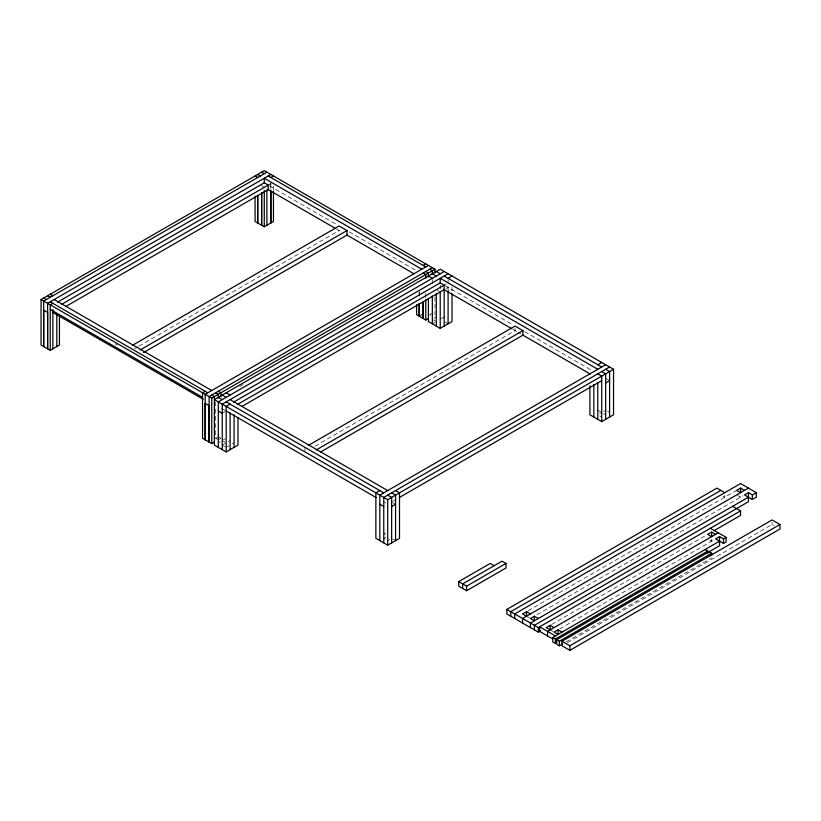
<?xml version="1.0" encoding="UTF-8"?>
<svg xmlns="http://www.w3.org/2000/svg" width="821" height="821" viewBox="0 0 821 821"><rect width="100%" height="100%" fill="white"/><g stroke="black" fill="none" stroke-linecap="round" stroke-linejoin="round"><path stroke-width="0.62" stroke-dasharray="4.11 3.08" d="M268.21 185.074L270.838 183.555L270.838 189.097M134.552 348.658L137.866 346.739M138.975 346.103L339.114 230.557M239.763 386.465L243.078 384.546M368.198 312.319L372.631 309.753M223.24 412.686L225.2 411.547M444.161 285.133L446.121 284.004M446.121 288.551L448.092 287.412M419.213 316.218L421.83 314.7L419.203 313.181M215.687 401.88L215.687 438.27L218.314 436.751M432.349 313.181L429.711 314.7L432.339 316.218M219.186 439.286L220.941 438.27L219.186 437.265M218.314 442.817L220.285 441.677M223.24 439.974L225.2 438.835M434.309 318.117L436.279 316.978M223.24 444.52L225.2 443.391M228.156 441.677L230.126 440.549M432.339 323.802L435.294 322.099M441.205 318.681L444.161 316.978L446.121 318.117M226.186 447.363L229.141 445.659M232.097 443.956L234.067 442.817M314.925 446.172L515.065 330.627L515.065 328.349M392.736 501.313L396.061 499.394M385.726 532.655L383.756 533.794L385.726 534.923M385.726 537.201L383.756 538.34L385.726 539.479M599.751 413.63L601.721 412.491M603.692 411.362L605.662 410.223M387.697 540.608L389.667 539.479M527.985 610.834L736.129 490.66M536.985 614.734L742.902 495.843M551.609 624.483L707.404 534.533M559.655 628.937L713.798 539.941M565.977 641.96L711.674 557.849M567.516 642.597L772.068 524.496L774.039 525.625M445.105 285.687L513.556 325.208M524.598 331.581L591.941 370.456M605.19 378.101L608.494 380.02M269.401 185.762L337.01 224.8M349.212 231.84L415.713 270.232M512.93 329.395L517.035 331.756M518.02 332.331L520.966 334.034M261.314 185.638L266.568 188.676M336.405 228.987L341.947 232.189M437.265 290.254L439.235 291.393M607.632 411.362L609.603 412.491M445.146 322.099L448.092 323.802M597.78 410.223L600.736 411.926M603.692 413.63L605.662 414.769M432.339 319.256L435.294 320.96M599.751 415.908L601.721 417.047M737.607 495.494L740.563 497.198L740.563 494.93M722.829 496.058L724.799 497.198L724.799 494.93M709.703 540.033L711.674 541.172L711.674 538.894M392.623 502.514L395.578 504.227M115.227 343.886L117.444 345.159M221.619 408.345L225.2 410.408M383.756 501.949L385.726 503.088M223.24 441.113L225.2 442.252M392.623 538.904L395.578 540.608M526.528 616.222L529.483 617.926M550.162 629.861L553.118 631.575M215.687 438.27L218.314 439.789M222.255 445.095L225.2 446.798M772.068 522.218L772.068 524.496M452.032 287.412L452.032 291.198M448.092 279.581L448.092 290.952M440.22 285.133L440.22 290.696M434.966 297.017L434.966 314.7M432.339 279.581L432.339 285.585M425.771 293.477L425.771 298.628M304.971 447.363L304.971 450.78M273.465 186.08L273.465 189.877M270.838 183.299L270.838 188.861M419.203 291.855L419.203 297.397L419.213 291.855"/><path stroke-width="1.23" d="M257.702 195.367L257.702 222.984L257.702 195.182M423.143 302.179L423.143 318.497L423.143 302.066M59.43 316.167L59.43 345.025L50.245 350.331L41.05 345.025L41.05 299.542L264.27 170.665L434.966 269.216L434.966 273.003M266.897 172.184L43.677 301.061L43.677 346.544L43.677 310.153L47.618 312.432L47.608 348.822L47.618 303.329L270.838 174.452M52.872 303.329L50.245 304.848L50.245 350.331M270.838 177.49L273.465 175.971M57.501 302.179L264.27 182.796L268.21 185.074L268.21 189.62L65.865 306.449M61.442 304.447L268.21 185.074M255.074 196.188L255.074 221.454L264.27 226.77L273.465 221.454L273.465 191.139M132.345 345.384L339.114 226.011L346.996 230.557L346.996 235.104L143.542 352.568M140.217 349.931L346.996 230.557M205.178 391.268L202.551 392.787L202.551 438.27L211.746 443.576L214.373 442.057M423.143 265.429L425.771 263.91M428.398 265.429L205.178 394.306L205.178 439.789L205.178 403.398L209.119 405.677L209.119 442.067L209.119 396.574L432.339 267.697M41.05 299.542L211.746 398.093L434.966 269.216M444.161 271.494L218.314 401.88L218.314 447.363M448.092 273.762L222.255 404.158L222.255 449.641M230.126 404.158L226.186 406.426L226.186 451.919L238.008 445.095L238.008 417.489M233.451 402.239L440.22 282.865L444.161 285.133L444.161 326.07M448.092 278.319L452.032 276.041M237.382 404.517L444.161 285.133M241.805 406.508L444.161 289.69M416.586 304.663L416.586 314.7L425.771 320.005L428.398 318.497M428.398 298.28L428.398 321.524L440.22 328.349L452.032 321.524L452.032 293.733M308.286 445.454L515.065 326.07L522.936 330.627L522.936 335.173L320.59 451.991M316.167 450L522.936 330.627M379.815 490.578L375.874 492.857L375.874 538.34L387.697 545.165L399.509 538.34L399.509 492.857L395.578 490.578M597.78 364.74L601.721 362.461M605.662 364.74L379.815 495.125L379.815 540.608M609.603 367.008L383.756 497.403L383.756 542.886M613.544 369.286L440.22 269.216L214.373 399.611L387.697 499.671L613.544 369.286L613.544 414.769L601.721 421.594L589.909 414.769L589.909 385.911M399.375 497.485L601.721 380.657M391.638 506.495L395.578 504.227M605.662 382.935L609.603 380.657M462.664 588.441L462.664 583.895L502.052 561.154L505.993 563.422L505.993 567.978L466.605 590.72L458.723 586.163L458.723 581.617L490.24 563.422L494.18 565.7M458.723 581.617L466.605 586.163L505.993 563.422M540.557 630.867L538.35 632.139L506.834 613.944L506.834 609.398L716.928 488.105L724.799 492.651M720.859 490.373L510.775 611.676L510.775 616.222M526.528 611.676L522.587 613.944L526.528 616.222L526.528 611.676L530.469 613.944M740.563 488.105L736.622 490.373L740.563 492.651L740.563 488.105L744.493 490.373M748.434 488.105L522.587 618.49L522.587 623.047M534.409 616.222L530.469 618.49L534.409 620.768L534.409 616.222L538.35 618.49M756.315 492.651L752.375 494.93L748.434 492.651L744.493 494.93L752.375 499.476L756.315 497.198L756.315 492.651L740.563 483.559L514.716 613.944L514.716 618.49M748.434 497.198L530.469 623.047L530.469 627.593M506.834 609.398L538.35 627.593L740.563 510.847L740.563 515.393L714.044 530.705M550.162 625.315L546.232 627.593L550.162 629.861L550.162 625.315L554.103 627.593M711.674 532.07L707.733 534.348L711.674 536.616L711.674 532.07L715.614 534.348M718.242 532.829L547.535 631.38L547.535 635.926M558.044 629.861L554.103 632.139L558.044 634.417L558.044 629.861L561.985 632.139M726.113 537.375L723.486 538.894L719.545 536.616L715.614 538.894L723.486 543.44L726.113 541.932L726.113 537.375L710.36 528.283M707.733 553.303L707.733 551.024L555.417 638.964L555.417 643.51L552.79 641.991L552.79 637.445L719.545 541.172M562.672 643.869L559.358 645.788L556.73 644.269L556.73 639.723L719.545 545.719L719.545 536.616M556.73 639.723L559.358 641.232L711.674 553.303L711.674 555.571M561.985 641.232L772.068 519.939L779.95 524.496L779.95 529.042L569.866 650.335L561.985 645.788L561.985 641.232L569.866 645.788L779.95 524.496M436.279 271.494L440.22 273.762M444.161 276.041L601.721 367.008M605.662 369.286L609.603 371.554L609.603 417.047M261.642 172.184L264.27 173.703M268.21 175.971L425.771 266.948M429.711 269.216L432.339 270.735L432.339 274.522M432.339 273.762L436.279 276.041M597.78 369.286L440.22 278.319L440.22 282.865M601.721 371.554L605.662 373.832L605.662 419.315M257.702 174.452L260.329 175.971M421.83 269.216L264.27 178.249L264.27 182.796M425.771 271.494L428.398 273.003L428.398 276.8M255.074 175.971L257.702 177.49M423.143 273.003L425.771 274.522L425.771 278.319M428.398 276.041L432.339 278.319M597.78 373.832L601.721 376.11L601.721 421.594M443.381 289.238L511.822 328.749M522.864 335.132L590.207 374.007M267.677 189.312L335.296 228.351M346.38 234.744L413.989 273.783M732.681 506.3L740.563 510.847M705.106 549.506L707.733 551.024M709.046 551.784L711.674 553.303M226.186 392.787L230.126 395.055M50.245 294.236L52.872 295.755M218.314 391.268L220.941 392.787L220.941 396.574M222.255 395.055L226.186 397.333M230.126 399.611L387.697 490.578M391.638 492.857L395.578 495.125L395.578 540.608M47.618 295.755L50.245 297.264M54.176 299.542L211.746 390.509M215.687 392.787L218.314 394.306L218.314 398.093M218.314 397.333L222.255 399.611M226.186 401.88L383.756 492.857M387.697 495.125L391.638 497.403L391.638 542.886M43.677 298.023L46.304 299.542M50.245 301.82L207.805 392.787M211.746 395.055L214.373 396.574L214.373 445.095L226.186 451.919M50.245 309.394L202.551 397.333M226.186 410.982L376.182 497.577M52.544 312.237L203.29 399.273M218.314 410.982L222.255 413.25M379.815 504.227L383.756 506.495M555.417 635.926L539.664 626.834L539.664 631.38L552.461 638.769M552.79 637.445L555.417 638.964M752.375 494.93L752.375 499.476M748.434 492.651L748.434 501.744L534.409 625.315L534.409 629.861M723.486 538.894L723.486 543.44M597.78 382.678L597.78 419.315M593.84 384.423L593.84 417.047M569.866 645.788L569.866 650.335M559.358 641.232L559.358 645.788M538.35 627.593L538.35 632.139M466.605 586.163L466.605 590.72M448.092 290.952L448.092 323.802M440.22 291.958L440.22 328.349M436.279 293.446L436.279 326.07M432.339 296.001L432.339 323.802M425.771 299.798L425.771 320.005M387.697 499.671L387.697 545.165M270.838 190.349L270.838 222.984L270.838 191.385M266.897 190.113L266.897 225.252M264.27 190.38L264.27 226.77M234.067 414.738L234.067 447.363M230.126 413.004L230.126 449.641M211.746 398.093L211.746 443.576M56.803 313.92L56.813 346.544M52.872 309.65L52.872 348.822M261.642 192.627L261.632 225.252L261.642 192.627M419.203 303.678L419.203 316.218L419.213 303.667"/></g></svg>
